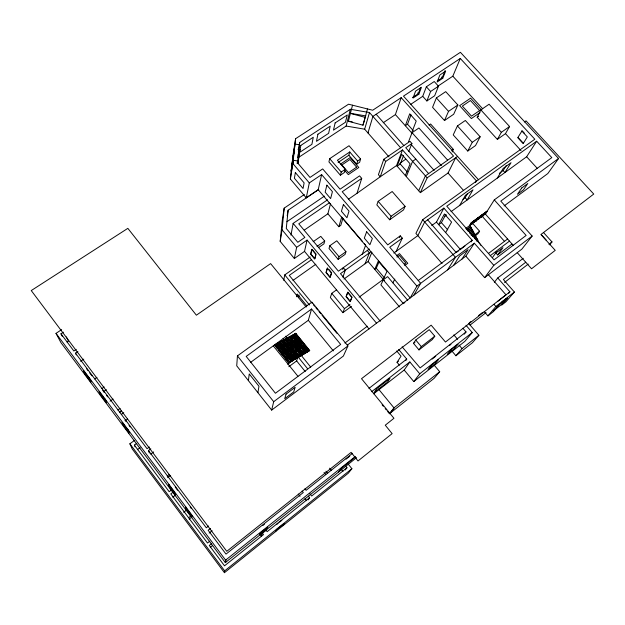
<?xml version="1.0" encoding="UTF-8"?>
<svg xmlns="http://www.w3.org/2000/svg" width="625" height="625" viewBox="0 0 625 625"><rect width="100%" height="100%" fill="white"/><g stroke="black" fill="none" stroke-linecap="round" stroke-linejoin="round"><path stroke-width="0.94" d="M237.445 355.891L236.727 365.828L271.664 410.102L343.375 356.047L347.93 345.938L311.891 302.133L237.445 355.891L273.688 401.688L271.664 410.102M376.477 323.141L307.078 240.086L304.516 251.391L294.352 258.5L280.195 241.398L282.289 220.242L284.188 208.133L304.305 194.523M280.195 241.398L282.047 229.805L284.188 208.133M318.719 189.461L288.133 210.211L286.273 228.445L297.805 242.305L304.852 237.414L293.133 223.391L327.578 199.805M297.203 163.461L297.5 160.617M297.797 157.781L298.195 154M298.391 152.102L298.688 149.266M400.617 147.781L369.5 112.547L350.375 109.281L299.688 142.438L297.562 162.828L309.992 177.438L322.688 168.922L340.062 189.203L359.555 175.867L361.719 178.367L357 193.312L348.344 199.297M356.625 457.594L225.32 562.602L225.602 560.133L56.008 333.367L61.648 329.609M318.211 189.734L410.195 297.938L416.937 286.109L321.633 174.602L318.211 189.734L306.266 197.836L290.367 179.023L293.055 154.844L295.602 138.703L348.547 104.211L372.703 110.234L460.398 52.305L558.57 158.477L547.82 173.539L504.109 205.922M291.867 167.539L295 144.125L299.445 144.719M292.492 164.773L294.281 148.68L291.102 171.234L293.227 155.367M290.367 179.023L292.852 163.531L295.602 138.703M348.25 464.164L351.891 468.719L348.344 473.141L224.437 572.695L224.648 570.875L129.883 443.781L134.594 440.359M225.672 562.32L225.961 559.844M248.406 380.633L249.227 373.961L258.969 386.281L257.898 392.664M297.875 162.727L298.242 159.93M298.484 158.062L299.867 149.523L298 149.242M298.008 163.672L299.867 149.523M291.453 171.281L293.203 160.344L297.758 160.922L297.312 163.578M287.203 215.773L288.133 210.211M298.43 149.977L299.688 142.438M290.977 235.125L293.133 223.391M283.742 280.281L284.75 274.906L310.227 256.984M277.5 348.805L274.586 344.875L288.766 362.812L278.688 350.281M275.68 344.492L289.883 362.164L291.07 361.289L276.859 343.633L275.68 344.492L288.109 359.953M306.266 197.836L309.305 182.906L321.633 174.602M276.859 343.633L277.992 343.008L292.125 360.867L277.992 343.008M294.352 258.5L296.633 247.352L307.078 240.086M284.977 349.961L279.125 342.391L293.242 360.227L286.156 351.43M280.195 342.008L294.352 359.578L295.523 358.711L281.367 341.156L280.195 342.008L293.766 358.852M281.32 341.398L282.492 340.539L296.633 358.07L295.461 358.938L281.367 341.156M291.859 352.461L282.492 340.539M283.555 340.164L297.672 357.664L283.555 340.164L284.727 339.312L298.773 357.023L284.727 339.312M367.484 108.93L363.438 123.719M285.781 338.945L299.867 356.391L301.031 355.531L286.945 338.094L285.781 338.945L293.742 348.805M296.539 296.766L297.18 294.023L306.891 305.867M288.727 340.609L286.945 338.094M356.688 164.266L359.633 162.266L360.602 159.047L349.031 145.742L329.695 158.672L328.93 161.898L340.383 175.211L344.359 172.516L345.234 169.352L337.398 160.266L349.742 151.977L357.633 161.062L356.688 164.266L348.852 155.234L349.742 151.977M287.992 337.734L302.055 355.125L287.992 337.734L289.156 336.883L303.148 354.492L289.156 336.883M352.516 105.203L348.391 121.273L362.984 125.188L365.68 115.547M298.445 297.68L299.109 294.93M290.195 336.523L304.234 353.867L305.391 353.008L291.352 335.68L290.195 336.523L298.133 346.32M312.031 249.289L310.875 254.008L314.875 258.812L315.844 255.078M293.117 338.18L291.352 335.68M292.383 335.32L306.398 352.609L292.383 335.32L293.539 334.477L307.477 351.984L308.625 351.133L294.625 333.883L293.477 334.719L306.867 351.234M298.617 157.406L346.141 126.047L350.375 109.281M301.859 343.117L294.625 333.883M362.984 125.188L363.453 123.359M288.82 362.586L287.578 363.688L309.703 350.516L295.711 333.281L296.867 335.023M304.273 230.117L327.883 213.805L330.586 203.5M340.383 175.211L341.227 172.062L345.234 169.352M277.406 344.602L291.07 361.289M313.18 241.68L320.797 236.367L324.711 241.031L323.953 243.82L318.602 247.578M293.039 353.922L296.633 358.07M288.828 366.711L296.648 360.914L297.625 357.523M250.648 362.32L308.32 320.305L311.578 309.008L340.68 344.438L275.422 393.25L246.188 356.406L311.578 309.008M329.82 245.727L329.023 248.492L338.141 259.352L345.055 254.422L345.969 251.703L336.789 240.82L329.82 245.727L339.008 256.656L338.141 259.352M388.992 156.914L364.656 129.188L369.5 112.547M327.883 213.805L338.828 226.727L341.703 217.039L362.5 241.5M289.945 342.125L301.031 355.531M327.289 268.797L326.211 272.414L330.258 277.266M342.906 218.297L340.789 225.359L338.828 226.727M296.781 342.695L305.391 353.008M330.539 276.375L331.656 272.805L328.734 269.297M308.625 351.133L309.703 350.516M336.469 289.922L331.75 293.336L330.352 297.531L342.891 312.672L351.445 306.383M383.25 122.719L395.406 114.586L401.188 97.656L453.531 156.078L425.414 175.852L418.68 190.742M342.656 269.461L343.258 267.695L345.328 270.164L342.875 277.18M408.797 151.352L411.906 143.477L410.023 141.344L383.797 159.289L378.414 174.695L380.242 176.797L396.562 165.531L402.508 149.922L427.148 177.82L457.547 156.398M402.508 149.922L385.688 161.453L380.242 176.797L357 193.312M378.172 201.32L376.844 204.914L389.656 219.773L403.539 209.898L405.086 206.352L392.18 191.516L378.172 201.32L391.102 216.281L389.656 219.773M420.586 87.516L418.32 93.625L412.523 97.484M395.406 114.586L411.648 132.836L416.195 121.062L409.711 113.812L405.32 125.727L407.539 124.227L411.031 114.844M418.852 94.203L421.445 87.234L415.578 91.133L413.055 98.07L418.852 94.203L417.711 92.938M362.203 254.312L365.656 245.203L364.391 243.727M422.719 96.328L426.344 86.789L434.242 81.531L438.5 86.211L434.664 95.742L426.898 100.961L422.719 96.328L410.578 104.445M408.594 141.617L412.055 132.68L418.922 128.008L447.547 160.047M403.578 155.5L400.273 164.023L397.133 166.188L401.688 154.297L410.102 163.836L405.328 175.523M342.891 312.672L344.453 308.648L349.961 304.602M426.898 100.961L430.609 91.492L438.5 86.211M365.07 263.773L369.398 252.867L367.328 250.43M343.992 278.992L368.141 261.555L371.875 252.281M445.109 70.578L442.242 77.688L437.375 80.93M442.766 78.258L445.641 71.156L439.891 74.977L437.086 82.047L442.766 78.258L441.625 77.016M436.375 97.93L432.562 107.305L444.492 120.531L453.68 114.242L457.867 104.992L445.719 91.641L436.375 97.93L448.539 111.359L444.492 120.531M406.297 176.633L412.586 161.336L415.812 159.094M437.672 86.328L452.828 76.188L460.289 58.461L534.836 139.227L422.672 219.695L415.914 233.406L442.047 263.555M359.109 297.133L383.258 279.406L386.984 271.398L378.273 261.156L374.75 269.359L376.273 268.25L379.117 261.672M308.398 496.148L309.594 497.672L267.141 531.672L266.07 530.273L262.43 533.188L261.195 536.008L259.484 533.758M399.477 237.609L400.289 235.836L402.289 238.156L396.141 251.383M396.562 165.531L420.359 192.648L427.211 177.773M407.758 300.344L387.625 276.625L383.258 279.836L380.898 284.891L399.5 306.898M457.43 125.937L453.219 134.898L467.766 151.039L475.531 145.555L480.156 136.773L465.344 120.469L457.43 125.937L472.258 142.328L467.766 151.039M452.125 151.977L453.391 149.375L430.617 124L429.039 125.078M392.914 282.852L394.781 279.102M420.359 192.648L448.039 173.023L455.656 157.727L476.445 180.922L475.516 182.547M477.172 117.266L480.859 109.906L489.078 104.219L509.57 126.508L505.477 133.648L497.375 139.398L477.172 117.266L478.648 116.242M431.742 225.523L436.469 222.094L443.867 208.109L472.195 240.281L471.148 241.914M445.648 232.578L451.578 222.094L444.422 213.961L438.688 224.633L441.414 222.641L445.883 214.406M275.523 531.648L276.766 529.414L284.234 523.422L282.836 525.773M459.734 205.367L465.375 195.344L472.969 189.844L467.172 199.961L465.164 197.703L467.562 193.469M497.375 139.398L501.367 132.312L509.57 126.508M413.805 295.227L420.664 283.328L389.742 247.227L402.289 238.156M497.297 178.078L503.242 168.344L511.016 162.719L504.93 172.531L503.148 170.57L506.172 165.648M467.539 229.031L470.531 226.812L469.711 225.352L471.461 222.695L469.914 225.586M469.617 225.781L471.523 223.016L487.133 211.492L471.523 223.016M471.742 224.227C476.961 215.664 468.211 229.578 473.281 221.734M473.797 222.336L475.578 219.664L474 222.562M467.508 230.93L471.25 228.164L470.531 226.812M476.047 220.672C481.375 213.734 474.375 222.516 476.477 220.734M476.25 220.898L477.609 218.164M478.5 219.242C483.82 210.617 474.891 224.633 480.07 216.727M468.977 231.719L471.969 229.508L471.25 228.164M447.547 269.906L455.461 257.312L422.672 219.695M480.742 217.586C486.102 208.945 477.109 222.992 482.328 215.062M469.547 233.172L472.688 230.852L471.969 229.508M482.977 215.937C488.367 207.273 479.32 221.352 484.578 213.398M471.055 233.938L473.602 231.883L472.688 230.852M485.43 214.117L485.008 214.055L486.82 211.742M485.008 214.055L486.891 211.219M485.211 214.289L494.281 199.898L551.805 157.617L536.672 141.219L446.773 206.188L494.078 259.836L526.133 235.43L494.281 199.898M453.664 265.32L459.594 256.008L468.07 249.664L461.953 259.102M472.555 234.695L474.32 233.227L473.406 232.188M474.125 233.531L475.75 235.898L473.992 237.367M451.086 211.648L526.641 156.758L536.672 141.219M471.984 222.633L479.609 231.25L478.031 233.688L475.172 235.812M474.711 238.711L476.469 237.242L475.555 236.203M465.852 256.172L474.328 243.211L493.797 265.328L484.633 277.633L465.852 256.172L347.422 345.039M476.273 237.539L479.125 242.875M399.391 365.141L397.031 362.305L401.047 356.18L396.672 350.945M308.109 499.898L309.594 497.672M480.031 243.906L480.742 245.242M413.508 343.367L415.75 340.023L429.219 329.648L434.773 336.195L432.32 339.57L419 349.906L413.508 343.367L414.984 342.227M405.727 360.586L406.742 359.102L398.695 349.469M404.188 370.039L409.859 361.953L419.75 373.797L413.773 381.555L404.188 370.039L373.695 393.789M419 349.906L421.305 346.625L434.773 336.195M496.836 251.422L495.773 252.875L497.602 254.945L511.953 244.031M492.406 257.609L495.531 253.305L502.93 247.688L497.602 254.945M338.617 471.992L341.297 468.352L355.312 457.156M345.25 469.977L346.961 467.75L345.766 466.258M387.617 411.492L389.461 413.734L393.984 407.875L439.695 371.703L434.078 365.031M389.984 413.32L394.531 407.445M494.352 282.297L497.742 277.969L523.266 258.305M558.57 158.477L500.781 201.109L532.148 236.047L521.883 249.102L484.633 277.633M464.25 334.156L466.047 331.953L462.875 328.258M466.023 325.297L472.25 332.547L464.883 341.328L413.773 381.555M439.695 371.703L434.102 378.359L389.461 413.734M484.164 311.555L487.937 315.906L495.883 306.492L514.383 292.016L503.383 279.516L525.766 262.211M496.586 307.031L497.75 305.656M549.531 244.836L552 241.93L543.516 232.523M508.734 293.219L509.922 291.828L497.742 277.969M451.539 350.594L455.922 355.758L462.008 348.602L478.891 335.273L468.617 323.328M506.719 298.398L501.336 304.688L493.086 311.156M514.383 292.016L505.977 301.766L501.711 305.109L507.695 298.133L499.289 304.711L493.453 311.578L487.937 315.906M478.891 335.273L472.43 342.711L455.922 355.758M397.031 362.305L398.383 361.203M224.648 570.875L351.891 468.719M346.961 467.75L311.672 496.008L309.883 493.711M276.617 524.5L278.109 523.305M279.602 522.102L281.844 520.312M262.906 525.461L264.414 524.258M346.055 459.18L349.742 456.234M225.602 560.133L355.32 456.5M352.539 453.297L306.102 490.297L304.922 488.797M210.242 547.352L212.461 545.602M209.758 541.219L207.484 543.008L170.797 493.875L173.078 492.148M211.586 543.625L209.289 545.43L224.508 565.812L263.492 534.586L262.43 533.188M209.156 533.055L212.117 530.734M466.047 331.953L420.141 367.914L402.125 346.828M432.164 359.055L435.734 356.258M449.5 345.469L450.906 344.367M419.75 373.797L472.25 332.547M497.391 301.609L509.922 291.828M470.047 325.086L486.047 312.578M210.43 528.43L208.125 530.227L226.016 554.102L303.281 492.547L302.094 491.023M501.969 301.891L503.5 300.688M505.023 299.492L506.555 298.297M208.617 526.008L206.312 527.805L148.461 450.578L150.82 448.852M469.375 322.742L470.891 321.555M478.484 315.633L482.281 312.672M371.602 391.695L409.859 361.953M548.914 244.32L552 241.93M504.5 282.469L528.219 264.094M368.945 388.398L406.742 359.102M188.812 517.555L191.094 515.789M189.18 519.109L191.438 517.367M183.68 512.297L186.734 509.953M493.797 265.328L532.148 236.047M488.508 253.43L507.664 238.937M490.195 255.727L509.508 241.078M172.82 497.164L175.109 495.43M171.461 489.984L169.18 491.703L134.383 445.086L136.719 443.383M167.656 477.633L170.648 475.383M404.852 302.523L403.398 303.617L383.258 279.836M273.688 401.688L347.93 345.938M475.617 239.742L477.18 238.578M476.336 241.078L477.898 239.914M416.937 286.109L474.328 243.211M167.172 476.062L169.438 474.367M344.906 343.016L367.328 326.227M472.688 236.312L475.031 234.562M472.492 236.617L479.609 231.25M474.188 237.07L475.75 235.898M418.242 280.508L472.195 240.281M474.906 238.406L476.469 237.242M456.422 252.383L458.734 250.656M460.281 249.508L464.906 246.062M469.891 232.758L472.883 230.539M470.609 234.102L473.602 231.883M471.188 235.555L474.32 233.227M466.227 229.828L470.727 226.5M288.766 362.812L289.945 361.938M467.703 230.617L471.445 227.852M291.008 361.516L292.188 360.641M287.758 364.164L294.758 358.984M293.242 360.227L294.414 359.352M296.57 358.297L297.734 357.438M297.672 357.664L298.836 356.797M298.773 357.023L299.938 356.164M300.969 355.758L302.125 354.898M302.055 355.125L303.219 354.266M469.172 231.414L472.164 229.195M303.148 354.492L304.305 353.633M305.32 353.234L306.469 352.383M306.398 352.609L307.547 351.758M469.711 225.352L470.141 225.414M465.797 228.43L485.336 214.008M404.32 264.156L405.852 263.031L399.32 255.406L397.023 257.086M404.781 265.508L407.781 263.305L399.477 253.617L396.469 255.805M150.703 454.109L153.664 451.938M149.383 447L147.055 448.703L75.477 353.148L77.891 351.516M274.539 345.117L275.727 344.25M277.945 343.25L279.125 342.391M279.07 342.633L280.25 341.773M282.438 340.781L283.609 339.93M284.664 339.555L285.836 338.703M286.891 338.336L288.047 337.492M289.094 337.125L290.25 336.281M291.289 335.922L292.445 335.078M294.562 334.125L295.711 333.281M137.297 449.703L140.102 447.656M393.859 253.039L417.836 235.625L424.664 221.984L443.867 208.109M444.797 216.219L446.367 215.078M462.937 199.32L465.164 197.703M499.336 173.336L503.148 170.57M400.289 235.836L387.742 244.883L342.227 191.734L361.719 178.367M370.977 251.734L340.484 273.656L380.352 321.297M125.125 420.758L127.477 419.078M369.297 249.023L338.406 271.18L298.766 223.812L329.5 202.703M119.625 412.078L121.211 410.953M119.773 412.18L121.266 411.117M339.008 256.656L345.969 251.703M121.367 414.414L123.758 412.719M117.852 410.008L120.109 408.406M391.102 216.281L405.086 206.352M524.492 121.945L526.016 120.859L593.75 194.055L540.945 234.5L555.227 250.359L531.555 268.773L517.227 252.664M292.992 280.414L315.836 264.242M472.258 142.328L480.156 136.773M110.086 401.18L113.102 399.055M311.562 259.664L289.266 275.383L312.141 303.188M317.023 246.422L324.711 241.031M103.367 391.781L106.359 389.688M451.813 150.477L453.391 149.375M101.875 388.562L104.148 386.977M94.656 378.93L96.938 377.352M479.977 112.602L471.367 118.562L459.625 105.656L470.594 98.156L481.672 110.258M400.445 162.852L405.688 159.234M411.906 143.477L405.742 147.703L428.633 173.586M80.602 361.281L83.773 359.125M448.539 111.359L457.867 104.992M286.922 221.719L324.422 196.117M76.273 349.352L73.859 350.992L60.969 333.789L63.406 332.164M357.633 161.062L360.602 159.047M340.523 164.094L350.195 157.578L358.789 167.492L348.32 174.617L344.633 170.336M67.102 342.078L68.492 341.148L66.359 336.906M338.117 162.453L348.852 155.234M368.648 132.484L367.953 132.945L372.906 116.406L401.188 97.656M460.289 58.461L403.484 96.133L478.555 179.82M280.969 341.797L273.352 345.977L297.945 376.297M282.656 340.867L294.5 334.367M348.523 121.18L352.25 121.82M346.141 126.047L364.656 129.188M350.523 113.32L365.672 115.906M350.391 113.414L365.203 117.391M524.547 133.414L522.109 130.766L517.773 137.695L523.188 143.578L527.32 136.93L521.828 130.969M518.055 137.492L523.461 143.383M452.828 76.188L482.703 108.797M505.477 133.648L520.992 150.586M526.641 156.758L537.445 168.547M480.859 109.906L501.367 132.312M426.344 86.789L430.609 91.492M541.258 234.656L546.461 240.43M407.539 124.227L413.234 130.609M485.234 213.891L513.5 245.641M448.039 173.023L463.578 190.477M412.055 132.68L441.391 165.641M481.992 216.062L504.516 241.398M411.156 144.5L434.148 170.422M376.148 114.258L403.852 145.57M399.695 163.367L407.203 171.906M488.391 274.758L505.969 294.805L445.477 342.031L431.148 325.164L361.508 378.695L393.945 418.289L385.266 425.203L392.125 433.617L358.016 460.961L351.125 452.367L226.781 551.32L31.25 290.562L127.844 228.352L196.375 315.195L270.617 263.609L306.227 307.023M441.414 222.641L447.742 229.859M383.797 159.289L385.688 161.453M436.469 222.094L460.672 249.75M427.641 219.828L456.023 252.336M494.047 304.383L495.883 306.492M329.695 158.672L341.227 172.062M453.859 334.906L457.609 339.297M458.977 345.047L462.008 348.602M292.852 163.531L309.305 182.906M376.273 268.25L384.172 277.57M368.141 261.555L384.234 280.555M415.75 340.023L421.305 346.625M312.609 249.977L316.086 254.148M304.516 251.391L369.078 328.977M282.047 229.805L296.633 247.352M331.75 293.336L344.453 308.648M313.383 304.688L314.617 306.195M315.852 307.695L317.711 309.953M318.945 311.453L320.797 313.711M322.031 315.211L336.875 333.25M284.75 274.906L309.438 304.961M378.555 389.094L393.984 407.875M382.102 404.758L383.328 406.25M385.172 408.5L386.391 409.992M308.32 320.305L333.328 350.875M298.078 336.523L309.625 350.742M303.078 344.617L307.945 350.617M294.344 339.688L295.562 341.188M299.352 347.836L300.57 349.344M301.789 350.852L303.625 353.109M285.703 336.188L287.539 338.445M300.953 355.039L310.711 367.109M294.969 350.32L296.195 351.836M297.422 353.352L299.258 355.633M283.07 338.352L284.898 340.609M298.477 357.43L307.562 368.688M296.648 360.914L305.211 371.539M341.164 469.211L342.945 471.453M329.602 468.18L331.367 470.406M325.906 471.211L327.641 473.398M324.047 472.453L325.758 474.617M304.992 498.648L306.586 500.703M298.273 494.078L300.008 496.305M86.461 368.547L88.109 370.742M89.75 372.945L91.953 375.867M102.672 390.195L104.344 392.414M106.562 395.375L107.664 396.859M125.133 420.164L126.25 421.672M129.07 425.43L130.203 426.938M175.266 487.109L177.586 490.219M190.211 507.062L191.281 508.492M106.07 401.742L101.148 395.172L99.703 392.148M128.812 432.164L123.812 425.484L122.711 422.992M175.484 494.594L169.758 486.938L169 484.539M225.32 562.602L60.906 342.602L56.008 333.367M224.437 572.695L132.219 448.945L129.883 443.781M470.977 228.32L475.047 235.922M475.945 237.609L478.211 241.836M60.969 333.789L62.266 336.305M84.094 371.273L85.719 374.531L91.125 381.758L89.164 377.789M75.477 353.148L76.344 354.883M104.883 398.812L105.922 401.008M134.383 445.086L135.117 446.797M127.984 429.688L129.016 432.102M148.461 450.578L149.367 453.023M185.836 507.047L186.328 509.102L192.117 516.852L191.852 515.562M295.359 172.555L294.398 178.258L303.055 188.492L304.125 182.898L295.359 172.555M300.789 145.445L299.594 152.422L311.906 144.32L313.266 137.258L300.789 145.445M317.898 134.227L316.469 141.32L328.617 133.328L330.203 126.156L317.898 134.227M335.125 122.93L333.469 130.133L345.445 122.25L347.266 114.977L335.125 122.93M326.867 185.164L325.164 192.172L330.625 198.586L332.422 191.664L326.867 185.164M311.781 249.461L310.625 254.18L314.633 258.984L315.844 254.32L311.781 249.461M286.031 394.141L284.742 398.672L293.711 391.922L295.164 387.281L286.031 394.141M343.406 204.539L341.43 211.281L346.953 217.766L349.016 211.109L343.406 204.539M327.32 268.07L325.969 272.586L330.008 277.445L331.414 272.977L327.32 268.07M366.656 231.773L364.305 238.141L369.906 244.719L372.352 238.453L366.656 231.773M347.633 292.414L346.023 296.656L350.125 301.578L351.781 297.391L347.633 292.414M347.875 292.234L346.266 296.484L350.367 301.398L352.031 297.211L347.875 292.234M260.258 533.133L259.594 534.727L267.031 528.781L267.805 527.102L260.258 533.133M376.508 388.875L374.164 392.523L387.453 382.18L389.977 378.406L376.508 388.875M521.68 188.031L517.453 194.258L523.492 189.789L527.797 183.516L521.68 188.031M431.391 365.188L428.055 369.406L435.094 363.875L438.531 359.57L431.391 365.188M450.891 349.859L447.281 354.289L454.211 348.836L457.914 344.344L450.891 349.859M486.82 211.328L471.234 222.859L486.82 211.328M479.609 110.547L471.516 116.141L462.352 106.086L470.453 100.539L479.609 110.547M356.641 167.172L348.531 172.68L341.875 164.961L349.984 159.484L356.641 167.172M88.875 377.992L83.391 370.656L85.438 374.727L90.844 381.953L88.875 377.992M104.594 399.016L99.055 391.602L100.867 395.367L106.328 402.68L104.594 399.016M127.695 429.898L122.055 422.367L123.531 425.688L129.078 433.109L127.695 429.898M174.531 492.539L168.711 484.758L169.469 487.148L175.203 494.812L174.531 492.539M191.43 515.141L185.547 507.266L186.039 509.32L191.836 517.07L191.43 515.141"/></g></svg>
